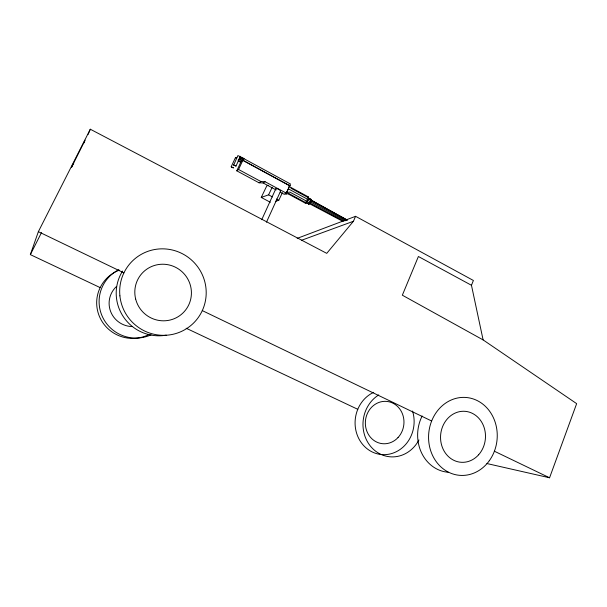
<?xml version="1.0" encoding="UTF-8"?>
<svg xmlns="http://www.w3.org/2000/svg" width="607" height="607" viewBox="0 0 607 607"><rect width="100%" height="100%" fill="white"/><g stroke="black" fill="none" stroke-linecap="round" stroke-linejoin="round"><path stroke-width="0.91" d="M275.851 189.194L275.866 188.678L276.792 188.648L278.256 189.111L279.706 189.892L280.555 191.205L266.481 222.185M291.406 187.715L308.546 197.002L308.037 199.498L306.004 202.784L288.795 193.489L286.011 194.134L285.123 193.656L286.747 191.933L288.348 188.838L289.418 185.264L290.222 185.696L289.554 186.068M305.594 202.51L309.046 204.164L310.678 201.873L311.368 199.536L308.333 197.89M308.622 204.142L308.728 203.246M309.335 203.595L311.171 200.128L347.394 220.144M100.17 287.612L30.35 254.621L38.362 231.677L90.314 129.223L326.741 253.354L353.433 221.267L355.581 216.312L473.392 280.472L471.464 285.282L483.111 339.905L576.65 403.647L549.563 477.777L486.913 463.543M71.55 167.206L84.669 140.999M83.903 142.994L85.094 140.149M88.114 134.428L90.314 129.223M280.214 192.153L284.288 194.346L286.383 193.201L289.782 185.681L242.876 160.225L238.559 169.482L236.776 170.825L259.052 182.806L263.104 182.942L276.139 189.961M261.738 219.696L275.866 188.678M239.955 157.577L236.002 166.037L233.604 165.195L237.898 155.567L244.037 158.495L243.43 159.793L240.402 162.152L238.012 160.855M236.776 170.825L241.07 161.637M241.184 161.545L242.034 159.74M231.206 166.705L233.642 167.866L231.866 167.502L231.206 166.705L235.524 157.494L236.851 157.752M242.671 158.67L243.43 159.793L239.393 157.6L240.008 156.303L240.106 156.925L239.393 156.788M275.388 201.365L278.772 200.287L282.392 192.692M270.327 202.268L261.253 197.434L266.746 185.939L268.415 185.287M261.253 197.434L268.59 194.839L272.224 187.214M71.634 167.206L73.743 163.033M30.35 254.621L41.488 232.625M241.563 158.685L240.122 159.823L238.263 159.907M259.052 182.806L260.98 181.561L265.062 181.705L286.383 193.201M263.104 182.942L265.062 181.705M289.782 185.681L290.442 183.974L243.597 158.51L242.747 160.331L288.803 185.325M288.795 193.489L288.12 193.868L305.298 203.133L306.004 202.784M307.84 197.351L308.546 197.002M297.187 238.376L355.581 216.312M301.497 240.289L353.433 221.267M233.543 164.869L236.002 166.037M311.368 199.536L307.916 197.882M239.393 157.6L242.292 158.116M186.159 328.228L357.781 409.308M38.362 231.677L123.919 272.869M202.298 310.602L431.645 421.008M494.394 451.221L549.563 477.777M309.069 203.482L342.576 221.198M309.904 203.026L343.903 221.183M268.59 194.839L272.505 196.934M276.42 199.028L278.772 200.287M307.028 201.387L289.835 192.093L287.635 192.411L286.747 191.933M306.034 201.251L309.828 203.299M306.011 202.526L309.046 204.164M285.776 193.299L286.671 193.777M238.559 169.482L260.98 181.561M289.349 186.121L291.451 188.519L308.622 197.821M238.672 159.042L240.122 159.823L240.402 162.152M471.464 285.282L418.398 256.503L402.342 295.199L483.111 339.905M308.227 198.785L311.27 200.431M288.348 188.838L308.037 199.498M306.876 199.817L310.678 201.873M310.556 201.987L345.284 220.781M311.034 200.879L346.491 220.318M310.898 200.014L347.143 220.03M236.176 158.298L235.524 157.494M240.008 156.303L240.106 156.925M305.2 202.268L305.298 203.133M448.201 472.261A38.082 33.62 -85 0 1 422.146 415.985M166.25 335.155A42.369 41.815 40.6 0 1 123.593 317.089A42.369 41.815 40.6 0 1 122.568 271.063M151.097 334.814A36.572 36.086 20.3 0 1 102.849 317.62A36.572 36.086 20.3 0 1 118.866 269.683M149.178 334.396A35.752 35.259 17.8 0 1 100.041 317.818A35.752 35.259 17.8 0 1 118.957 270.29M132.007 326.566A23.392 23.074 17.6 0 1 116.536 286.451M418.944 439.938A33.188 30.024 -83.8 0 1 371.393 447.268A33.188 30.024 -83.8 0 1 378.738 394.929M412.54 411.045A32.482 29.485 -83.5 0 1 394.626 452.496A32.482 29.485 -83.5 0 1 356.992 434.369A32.482 29.485 -83.5 0 1 373.707 392.334M489.295 460.736A39.06 34.311 -85.2 0 0 468.756 397.813A39.06 34.311 -85.2 0 0 430.674 450.675A39.06 34.311 -85.2 0 0 489.295 460.736M478.642 454.764A25.555 22.451 -85.2 0 0 469.196 412.1A25.555 22.451 -85.2 0 0 441.213 443.535A25.555 22.451 -85.2 0 0 478.642 454.764M119.898 295.844A43.56 42.953 44.3 0 0 188.238 327.522A43.56 42.953 44.3 0 0 180.696 252.899A43.56 42.953 44.3 0 0 119.898 295.844M135.649 298.985A28.499 28.104 44.3 0 0 182.775 313.151A28.499 28.104 44.3 0 0 170.924 265.434A28.499 28.104 44.3 0 0 135.649 298.985M398.033 437.548A21.253 19.295 -83.5 0 0 390.035 402.046A21.253 19.295 -83.5 0 0 365.9 428.072A21.253 19.295 -83.5 0 0 398.033 437.548"/></g></svg>
